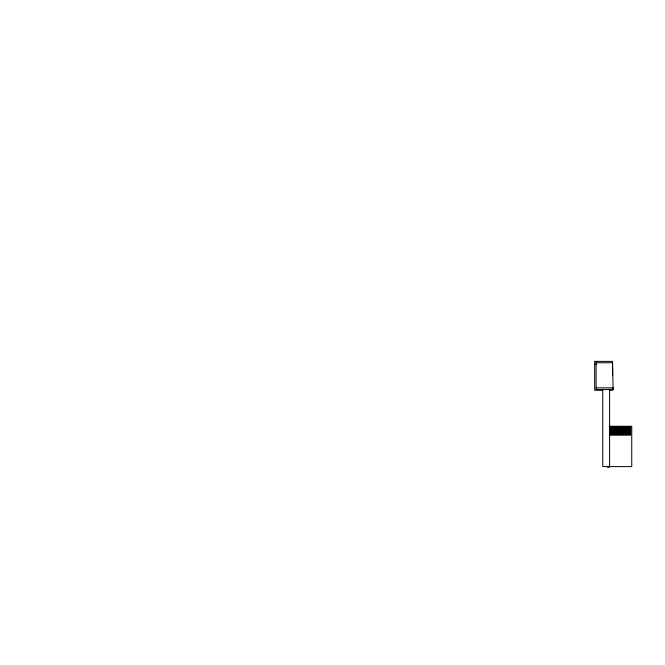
<?xml version="1.0" encoding="UTF-8"?>
<svg xmlns="http://www.w3.org/2000/svg" width="665" height="665" viewBox="0 0 665 665"><rect width="100%" height="100%" fill="white"/><g stroke="black" fill="none" stroke-linecap="round" stroke-linejoin="round"><path stroke-width="1" d="M596.114 362.766L612.54 362.766L613.088 389.54L596.114 389.54L596.114 361.394M594.651 364.445L596.671 364.445M596.114 387.853L613.088 387.853L613.088 389.54M602.739 390.239L594.651 390.239L594.651 361.394L612.54 361.394L612.54 364.445M609.581 390.239L612.723 390.239M609.231 426.282L631.75 426.282L631.75 466.597L602.739 466.597L602.739 389.2M609.29 426.739L610.021 426.739L610.021 435.159L609.29 435.159M607.469 467.187L609.19 467.187M612.54 363.073L612.656 374.994M609.581 389.2L609.581 466.597M611.484 426.739L610.753 426.739L610.753 435.159L611.484 435.159L611.484 426.739M612.955 426.739L612.216 426.739L612.216 435.159L612.955 435.159L612.955 426.739M614.418 426.739L613.687 426.739L613.687 435.159L614.418 435.159L614.418 426.739M615.881 426.739L615.15 426.739L615.15 435.159L615.881 435.159L615.881 426.739M617.353 426.739L616.613 426.739L616.613 435.159L617.353 435.159L617.353 426.739M618.816 426.739L618.084 426.739L618.084 435.159L618.816 435.159L618.816 426.739M620.279 426.739L619.547 426.739L619.547 435.159L620.279 435.159L620.279 426.739M621.75 426.739L621.019 426.739L621.019 435.159L621.75 435.159L621.75 426.739M623.213 426.739L622.482 426.739L622.482 435.159L623.213 435.159L623.213 426.739M624.684 426.739L623.945 426.739L623.945 435.159L624.684 435.159L624.684 426.739M626.147 426.739L625.416 426.739L625.416 435.159L626.147 435.159L626.147 426.739M627.61 426.739L626.879 426.739L626.879 435.159L627.61 435.159L627.61 426.739M629.115 426.739L628.383 426.739L628.383 435.159L629.115 435.159L629.115 426.739M630.586 426.739L629.855 426.739L629.855 435.159L630.586 435.159L630.586 426.739"/></g></svg>
